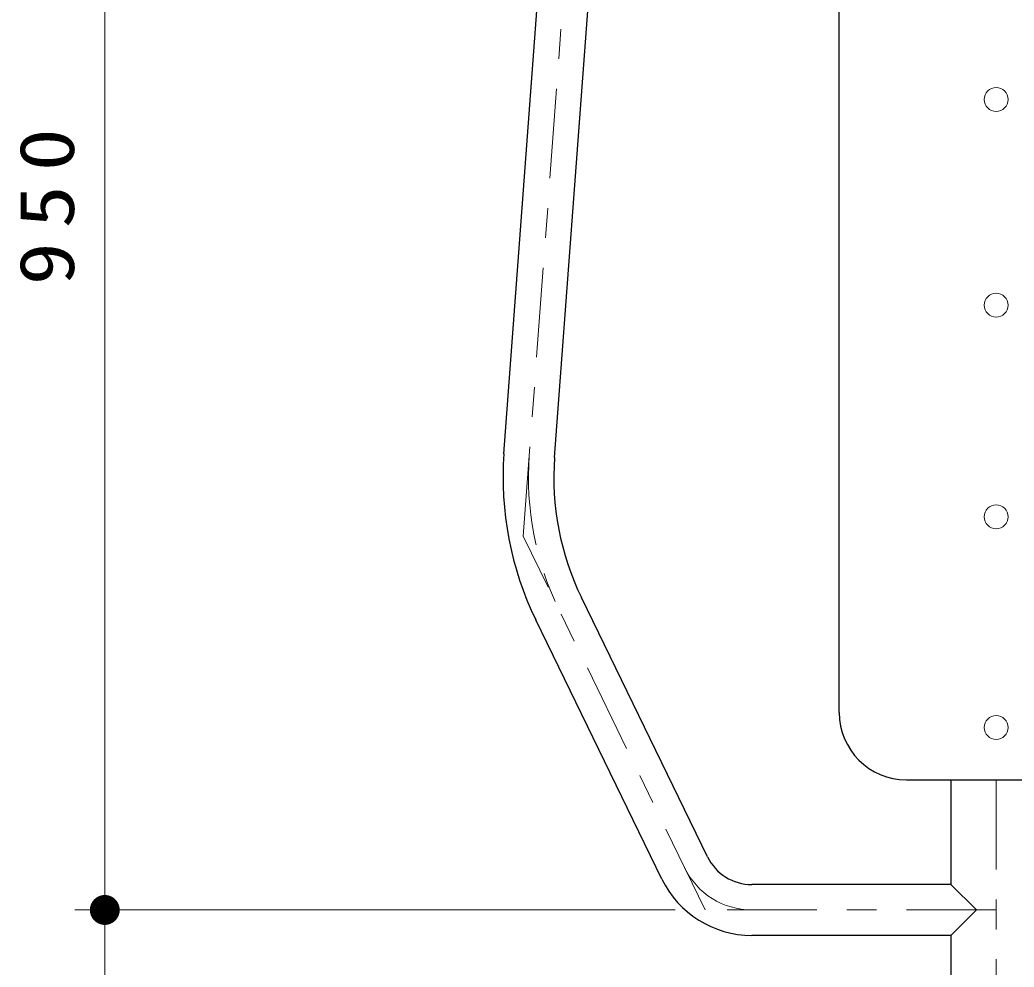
# Model space of a CAD drawing. Units: millimetres on the paper, scale 1:20. Extents: x 1381 to 1746, y 401 to 677.
# Drawn here: x 1450.04 to 1483.3, y 535.54 to 567.22 of the extents above; entities that cross this region are included whole.
import ezdxf

# ---------------------------------------------------------------- set-up
doc = ezdxf.new("R2010")
doc.units = ezdxf.units.MM
doc.linetypes.add('USER2', pattern=[6, 3, -1, 1, -1])
doc.layers.add('1_20', color=7, linetype='Continuous', lineweight=25)
doc.styles.add('ＭＳ ゴシック', font='')
doc.styles.get('ＭＳ ゴシック').set_extended_font_data('MS Gothic')

# ---------------------------------------------------------------- blocks, each defined once
blk = doc.blocks.new('filled_dot')
at = {"color": 0, "linetype": 'Continuous', "lineweight": -2, "const_width": 1.25}
blk.add_lwpolyline([(-0.625, 0, 1), (0.625, 0, 1)], format="xyb", close=True, dxfattribs=at)

msp = doc.modelspace()

# ---------------------------------------------------------------- linework, layer by layer
at = {"layer": '1_20', "color": 4}
for p, q in [((1466.234, 552.709), (1468.633, 585.019)), ((1467.93, 552.583), (1470.27, 584.106)), ((1473.042, 539.235), (1468.826, 547.903)), ((1471.514, 538.491), (1467.297, 547.159)), ((1481.186, 538.306), (1474.526, 538.306)), ((1482.036, 537.456), (1481.186, 538.306)), ((1482.036, 537.456), (1481.186, 536.606)), ((1481.186, 536.606), (1474.526, 536.606))]:
    msp.add_line(p, q, dxfattribs=at)
at = {"layer": '1_20', "color": 4, "lineweight": 13}
for p, q in [((1452.883, 537.456), (1452.883, 584.956)), ((1471.962, 537.456), (1451.883, 537.456))]:
    msp.add_line(p, q, dxfattribs=at)
at = {"layer": '1_20', "color": 4, "linetype": 'USER2', "lineweight": 13}
for p, q in [((1466.882, 549.956), (1469.481, 584.956)), ((1472.962, 537.456), (1466.882, 549.956)), ((1482.699, 537.456), (1472.962, 537.456))]:
    msp.add_line(p, q, dxfattribs=at)
at = {"layer": '1_20', "color": 2}
for p, q in [((1477.449, 544.056), (1477.449, 576.798)), ((1479.699, 541.806), (1486.449, 541.806))]:
    msp.add_line(p, q, dxfattribs=at)
at = {"layer": '1_20', "color": 20}
for p, q in [((1481.186, 541.806), (1481.186, 538.306)), ((1481.186, 536.606), (1481.186, 482.456))]:
    msp.add_line(p, q, dxfattribs=at)
at = {"layer": '1_20', "color": 20, "linetype": 'USER2', "lineweight": 13}
msp.add_line((1482.699, 541.806), (1482.699, 482.456), dxfattribs=at)
at = {"layer": '1_20', "lineweight": 13}
for p, q in [((1468.942, 537.456), (1451.883, 537.456)), ((1452.883, 502.456), (1452.883, 537.456))]:
    msp.add_line(p, q, dxfattribs=at)
for centre in [(1482.699, 564.559), (1482.699, 557.679), (1482.699, 550.604), (1482.699, 543.556)]:
    msp.add_circle(centre, 0.4, dxfattribs=at)
at = {"layer": '1_20', "color": 4}
for centre, radius, start, end in [((1477.054, 551.905), 10.85, 175.7533, 205.9378), ((1477.054, 551.905), 9.15, 175.7533, 205.9378), ((1474.526, 539.956), 1.65, 205.9378, 270), ((1474.526, 539.956), 3.35, 205.9378, 270)]:
    msp.add_arc(centre, radius, start, end, dxfattribs=at)
at = {"layer": '1_20', "color": 4, "linetype": 'USER2', "lineweight": 13}
for centre, radius, start, end in [((1477.054, 551.905), 10, 175.7533, 205.9378), ((1474.526, 539.956), 2.5, 205.9378, 270)]:
    msp.add_arc(centre, radius, start, end, dxfattribs=at)
at = {"layer": '1_20', "color": 2}
msp.add_arc((1479.699, 544.056), 2.25, 180, 270, dxfattribs=at)

# ---------------------------------------------------------------- block references
at = {"layer": '1_20', "lineweight": 13, "xscale": 0.4, "yscale": 0.4, "rotation": 270}
msp.add_blockref('filled_dot', (1452.883, 537.456), dxfattribs=at)
at = {"layer": '1_20', "color": 4, "lineweight": 13, "xscale": 0.4, "yscale": 0.4, "rotation": 90}
msp.add_blockref('filled_dot', (1452.883, 537.456), dxfattribs=at)

# ---------------------------------------------------------------- texts
at = {"layer": '1_20', "color": 4, "insert": (1451.883, 561.206), "char_height": 1.833, "attachment_point": 8, "rotation": 90, "style": 'ＭＳ ゴシック'}
msp.add_mtext('\\T1.33;\\W1.15;950', dxfattribs=at)

doc.saveas('drawing.dxf')
